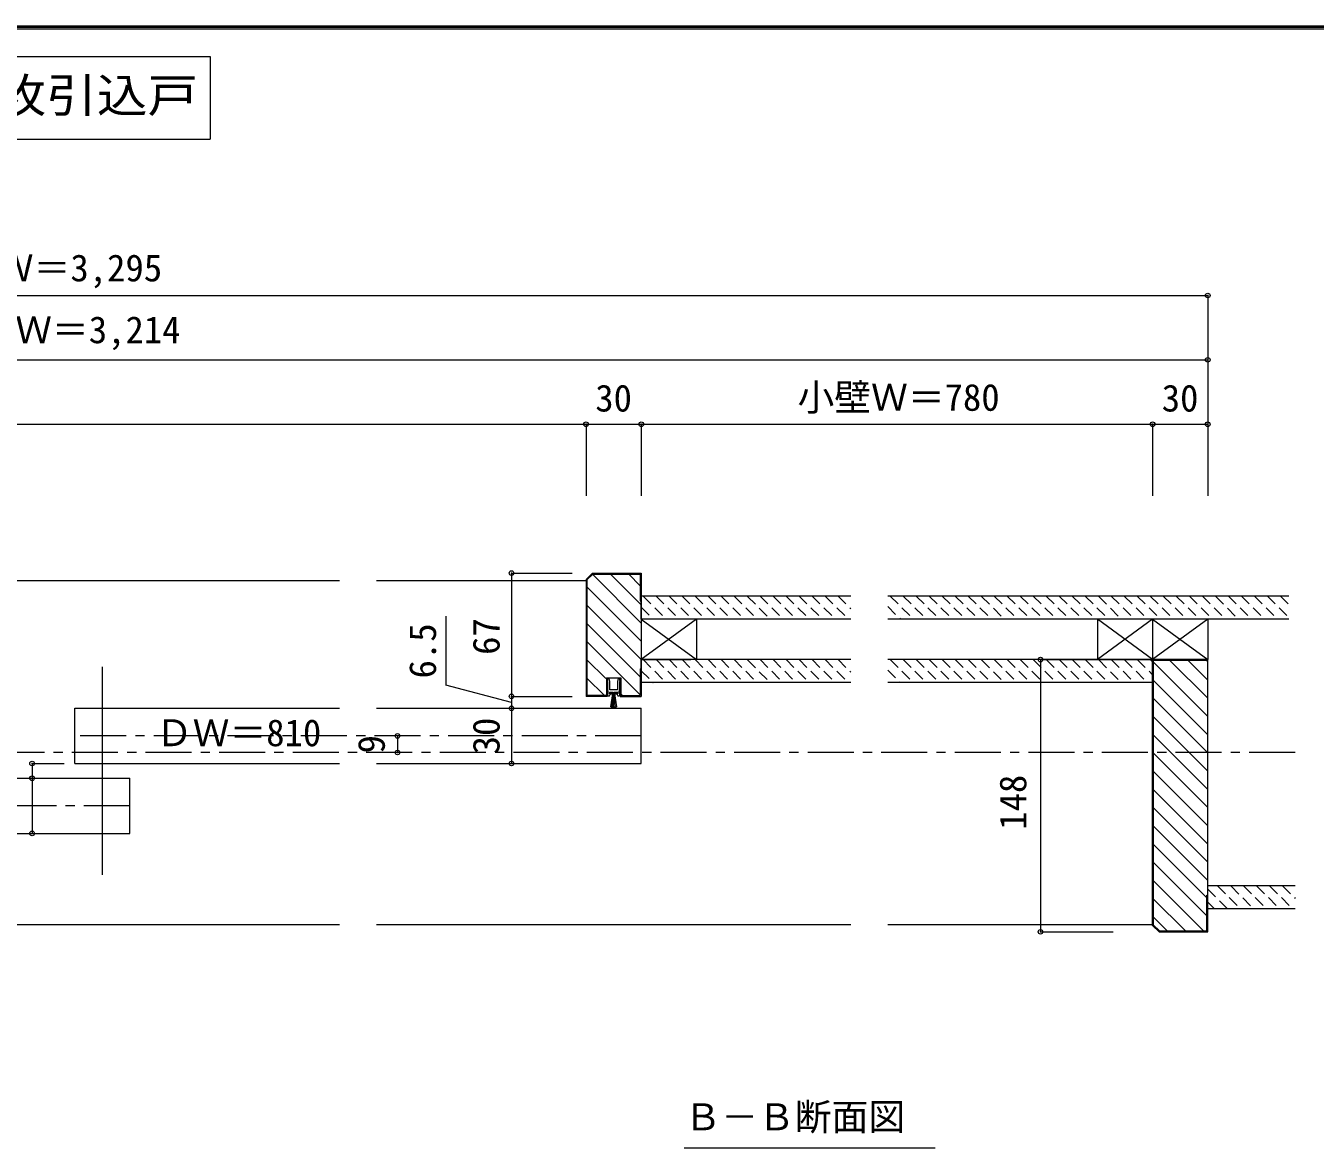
# Model space of a CAD drawing. Units: millimetres at full size, sheet at 1:5. Extents: x -957 to 993, y -689 to 708.
# Drawn here: x -100 to 601, y 98 to 708 of the extents above; entities that cross this region are included whole.
import ezdxf
from ezdxf.enums import TextEntityAlignment as Align

# ---------------------------------------------------------------- set-up
doc = ezdxf.new("R2010")
doc.units = ezdxf.units.MM
doc.header["$LTSCALE"] = 5
doc.header["$PDMODE"] = 32
doc.header["$PDSIZE"] = 2.5
for name, pattern in [('CHAIN1', [8, 5, -1, 1, -1]), ('DASHED1', [1.8, 1.2, -0.6]), ('DASHED2', [3, 2, -1])]:
    doc.linetypes.add(name, pattern=pattern)
for name, color, linetype, lineweight in [('0-A_文字', 7, 'Continuous', 9), ('0-B_寸法', 7, 'Continuous', 9), ('F-1_枠', 6, 'Continuous', 9)]:
    doc.layers.add(name, color=color, linetype=linetype, lineweight=lineweight)
doc.styles.add('ＭＳ ゴシック', font='')
doc.styles.get('ＭＳ ゴシック').set_extended_font_data('MS Gothic')

# ---------------------------------------------------------------- blocks, each defined once
blk = doc.blocks.new('4')
at = {"layer": '0-A_文字'}
for p, q in [((-7.5, 43.83), (7.5, 43.83)), ((-7.5, 43.83), (-2.5, 8.83)), ((-3.75, 43.83), (-1.25, 8.83)), ((0, 43.83), (0, 8.83)), ((3.75, 43.83), (1.25, 8.83)), ((2.5, 8.83), (7.5, 43.83)), ((-16.5, 3.83), (-16.5, 12.33)), ((-11, 5.33), (-11, 8.83)), ((-11, 8.83), (11, 8.83)), ((16.5, 12.33), (16.5, 3.83))]:
    blk.add_line(p, q, dxfattribs=at)
for points in [[(-15, 13.83), (-11.5, 13.83), (-9, 8.83), (-11.5, 8.83), (-11.5, 3.83), (-2.5, 3.83)], [(-11, 5.33), (11, 5.33), (11, 8.83)], [(2.5, 3.83), (11.5, 3.83), (11.5, 8.83), (9, 8.83), (11.5, 13.83), (15, 13.83)], [(-15.44, -33.59), (-18, -24.67), (-16.5, -24.67), (-16.5, -1.17)], [(0, -2.17), (-10.5, -2.17), (-10.5, -24.67), (-12.54, -33.51)], [(12.54, -33.51), (10.5, -24.67), (10.5, -2.17), (0, -2.17)], [(16.5, -1.17), (16.5, -24.67), (18, -24.67), (15.44, -33.59)]]:
    blk.add_lwpolyline(points, dxfattribs=at)
for centre, radius, start, end in [((-15, 12.33), 1.5, 90, 180), ((-17.83, 1.33), 2.83, 0, 61.92751), ((-17.83, 1.33), 2.83, 298.07249, 0), ((0, 2.49), 2.83, 90, 151.92751), ((0, 2.49), 2.83, 28.07249, 90), ((15, 12.33), 1.5, 0, 90), ((17.83, 1.33), 2.83, 118.07249, 180), ((17.83, 1.33), 2.83, 180, 241.92751), ((-14, -33.17), 1.5, 196.01316, 347.0113), ((14, -33.17), 1.5, 192.9887, 343.98684)]:
    blk.add_arc(centre, radius, start, end, dxfattribs=at)

msp = doc.modelspace()

# ---------------------------------------------------------------- linework, layer by layer
at = {"layer": '0-B_寸法'}
for p, q in [((-936.448, 645.897), (0.354, 645.897)), ((-744.194, 561.028), (542.805, 561.028)), ((542.805, 561.028), (542.805, 452.056)), ((-663.194, 526.028), (542.805, 526.028)), ((-663.194, 491.028), (512.805, 491.028)), ((204.805, 491.028), (234.805, 491.028)), ((204.805, 491.028), (204.805, 452.056)), ((234.805, 491.028), (512.805, 491.028)), ((234.805, 491.028), (234.805, 452.056)), ((512.805, 491.028), (542.805, 491.028)), ((512.805, 491.028), (512.805, 452.056)), ((164.238, 410.126), (197.246, 410.126)), ((164.238, 410.126), (164.238, 343.126)), ((204.805, 406.626), (204.805, 343.126)), ((208.345, 409.458), (234.805, 382.998)), ((218.077, 409.626), (234.805, 392.897)), ((227.977, 409.626), (234.305, 403.297)), ((234.305, 409.626), (234.305, 395.126)), ((234.805, 410.126), (234.805, 343.126)), ((-187.194, 406.126), (70.806, 406.126)), ((90.806, 406.126), (204.805, 406.126)), ((205.305, 406.418), (205.305, 343.626)), ((205.305, 402.598), (234.805, 373.098)), ((205.305, 392.699), (234.805, 363.199)), ((234.305, 395.126), (234.805, 395.126)), ((234.805, 385.126), (234.805, 397.626)), ((234.805, 397.626), (234.805, 385.126)), ((348.806, 397.626), (234.805, 397.626)), ((586.806, 397.626), (368.806, 397.626)), ((128.647, 386.773), (128.647, 349.259)), ((205.305, 382.799), (234.305, 353.799)), ((348.806, 385.126), (234.805, 385.126)), ((264.805, 385.126), (234.805, 363.126)), ((234.805, 385.126), (264.805, 363.126)), ((264.805, 385.126), (264.805, 363.126)), ((586.806, 385.126), (368.806, 385.126)), ((482.805, 385.126), (482.805, 363.126)), ((512.805, 363.126), (482.805, 385.126)), ((512.805, 385.126), (482.805, 363.126)), ((512.805, 385.126), (512.805, 363.126)), ((542.805, 385.126), (512.805, 363.126)), ((512.805, 385.126), (542.805, 363.126)), ((542.805, 385.126), (542.805, 363.126)), ((205.305, 372.9), (234.305, 343.9)), ((-58.194, 246.126), (-58.194, 359.126)), ((205.305, 363), (215.518, 352.788)), ((234.305, 358.126), (234.805, 358.126)), ((234.305, 358.126), (234.305, 343.626)), ((234.805, 363.126), (261.805, 363.126)), ((348.806, 363.126), (234.805, 363.126)), ((234.805, 350.626), (234.805, 363.126)), ((512.805, 363.126), (368.806, 363.126)), ((451.857, 363.126), (491.426, 363.126)), ((451.857, 363.126), (451.857, 215.126)), ((482.805, 363.126), (542.805, 363.126)), ((542.805, 363.126), (512.805, 363.126)), ((512.805, 218.626), (512.805, 363.126)), ((542.805, 362.626), (513.305, 362.626)), ((513.305, 218.833), (513.305, 362.626)), ((513.305, 361.682), (542.805, 332.182)), ((522.261, 362.626), (542.805, 342.081)), ((532.161, 362.626), (542.805, 351.981)), ((542.06, 362.626), (542.805, 361.88)), ((542.805, 215.126), (542.805, 363.126)), ((542.805, 255.126), (542.805, 363.126)), ((205.305, 353.101), (214.781, 343.626)), ((215.855, 353.126), (215.855, 343.626)), ((348.806, 350.626), (234.805, 350.626)), ((512.805, 350.626), (368.806, 350.626)), ((513.305, 351.782), (542.805, 322.282)), ((164.238, 339.723), (128.647, 349.259)), ((215.855, 343.626), (205.305, 343.626)), ((223.755, 344.55), (224.68, 343.626)), ((223.755, 343.626), (234.305, 343.626)), ((-73.194, 306.626), (-73.194, 336.626)), ((-73.194, 336.626), (70.806, 336.626)), ((90.806, 336.626), (234.806, 336.626)), ((164.238, 343.126), (197.246, 343.126)), ((164.238, 343.126), (164.238, 336.626)), ((164.238, 336.626), (197.246, 336.626)), ((164.238, 336.626), (164.238, 306.626)), ((234.806, 306.626), (234.806, 336.626)), ((513.305, 341.883), (542.805, 312.383)), ((513.305, 331.983), (542.805, 302.483)), ((513.305, 322.084), (542.805, 292.584)), ((513.305, 312.184), (542.805, 282.684)), ((-96.375, 306.626), (-96.375, 298.626)), ((-96.375, 306.626), (-78.998, 306.626)), ((-73.194, 306.626), (70.806, 306.626)), ((90.806, 306.626), (234.806, 306.626)), ((164.238, 306.626), (197.246, 306.626)), ((513.305, 302.285), (542.805, 272.785)), ((-187.194, 298.626), (-43.194, 298.626)), ((-96.375, 298.626), (-78.998, 298.626)), ((-96.375, 298.626), (-96.375, 268.626)), ((-43.194, 268.626), (-43.194, 298.626)), ((513.305, 292.385), (542.805, 262.885)), ((513.305, 282.486), (542.805, 252.986)), ((-187.194, 268.626), (-43.194, 268.626)), ((-96.375, 268.626), (-78.998, 268.626)), ((513.305, 272.586), (542.805, 243.086)), ((513.305, 262.687), (542.305, 233.687)), ((513.305, 252.787), (542.305, 223.787)), ((513.305, 242.888), (540.568, 215.626)), ((542.805, 227.626), (542.805, 240.126)), ((590.306, 240.126), (542.805, 240.126)), ((513.305, 232.988), (530.668, 215.626)), ((542.305, 235.126), (542.805, 235.126)), ((590.306, 227.626), (542.805, 227.626)), ((-187.194, 219.126), (70.806, 219.126)), ((90.806, 219.126), (348.806, 219.126)), ((368.806, 219.126), (512.805, 219.126)), ((516.305, 215.126), (512.805, 218.626)), ((513.305, 223.089), (520.769, 215.626)), ((516.513, 215.626), (513.305, 218.833)), ((451.857, 215.126), (491.426, 215.126)), ((516.305, 215.126), (542.805, 215.126)), ((394.539, 97.544), (258.112, 97.544))]:
    msp.add_line(p, q, dxfattribs=at)
at = {"layer": '0-B_寸法', "linetype": 'DASHED1'}
for p, q in [((235.81, 397.626), (248.31, 385.126)), ((242.881, 397.626), (255.381, 385.126)), ((249.952, 397.626), (262.452, 385.126)), ((257.023, 397.626), (269.523, 385.126)), ((264.094, 397.626), (276.594, 385.126)), ((271.165, 397.626), (283.665, 385.126)), ((278.236, 397.626), (290.736, 385.126)), ((285.307, 397.626), (297.807, 385.126)), ((292.596, 397.408), (304.878, 385.126)), ((299.449, 397.626), (311.949, 385.126)), ((306.521, 397.626), (319.021, 385.126)), ((313.592, 397.626), (326.092, 385.126)), ((320.663, 397.626), (333.163, 385.126)), ((327.734, 397.626), (340.234, 385.126)), ((334.805, 397.626), (347.305, 385.126)), ((341.876, 397.626), (348.806, 390.696)), ((370.16, 397.626), (382.66, 385.126)), ((377.231, 397.626), (389.731, 385.126)), ((384.302, 397.626), (396.802, 385.126)), ((391.373, 397.626), (403.873, 385.126)), ((398.444, 397.626), (410.944, 385.126)), ((405.515, 397.626), (418.015, 385.126)), ((412.587, 397.626), (425.087, 385.126)), ((419.876, 397.408), (432.158, 385.126)), ((426.729, 397.626), (439.229, 385.126)), ((433.8, 397.626), (446.3, 385.126)), ((440.871, 397.626), (453.371, 385.126)), ((447.942, 397.626), (460.442, 385.126)), ((455.013, 397.626), (467.513, 385.126)), ((462.084, 397.626), (474.584, 385.126)), ((469.155, 397.626), (481.655, 385.126)), ((476.226, 397.626), (488.726, 385.126)), ((483.515, 397.408), (495.797, 385.126)), ((490.368, 397.626), (502.868, 385.126)), ((497.439, 397.626), (509.939, 385.126)), ((504.51, 397.626), (517.01, 385.126)), ((511.582, 397.626), (524.082, 385.126)), ((518.653, 397.626), (531.153, 385.126)), ((525.724, 397.626), (538.224, 385.126)), ((532.795, 397.626), (545.295, 385.126)), ((539.866, 397.626), (552.366, 385.126)), ((547.155, 397.408), (559.437, 385.126)), ((554.008, 397.626), (566.508, 385.126)), ((561.079, 397.626), (573.579, 385.126)), ((568.15, 397.626), (580.65, 385.126)), ((575.221, 397.626), (586.806, 386.041)), ((582.292, 397.626), (586.806, 393.112)), ((234.805, 391.559), (241.239, 385.126)), ((368.806, 391.909), (375.589, 385.126)), ((235.81, 363.126), (248.31, 350.626)), ((242.881, 363.126), (255.381, 350.626)), ((249.952, 363.126), (262.452, 350.626)), ((257.023, 363.126), (269.523, 350.626)), ((264.094, 363.126), (276.594, 350.626)), ((271.165, 363.126), (283.665, 350.626)), ((278.236, 363.126), (290.736, 350.626)), ((285.307, 363.126), (297.807, 350.626)), ((292.596, 362.908), (304.878, 350.626)), ((299.449, 363.126), (311.949, 350.626)), ((306.521, 363.126), (319.021, 350.626)), ((313.592, 363.126), (326.092, 350.626)), ((320.663, 363.126), (333.163, 350.626)), ((327.734, 363.126), (340.234, 350.626)), ((334.805, 363.126), (347.305, 350.626)), ((341.876, 363.126), (348.806, 356.196)), ((370.16, 363.126), (382.66, 350.626)), ((377.231, 363.126), (389.731, 350.626)), ((384.302, 363.126), (396.802, 350.626)), ((391.373, 363.126), (403.873, 350.626)), ((398.444, 363.126), (410.944, 350.626)), ((405.515, 363.126), (418.015, 350.626)), ((412.587, 363.126), (425.087, 350.626)), ((419.876, 362.908), (432.158, 350.626)), ((426.729, 363.126), (439.229, 350.626)), ((433.8, 363.126), (446.3, 350.626)), ((440.871, 363.126), (453.371, 350.626)), ((447.942, 363.126), (460.442, 350.626)), ((455.013, 363.126), (467.513, 350.626)), ((462.084, 363.126), (474.584, 350.626)), ((469.155, 363.126), (481.655, 350.626)), ((476.226, 363.126), (488.726, 350.626)), ((483.515, 362.908), (495.797, 350.626)), ((490.368, 363.126), (502.868, 350.626)), ((497.439, 363.126), (509.939, 350.626)), ((504.51, 363.126), (512.805, 354.83)), ((511.582, 363.126), (512.805, 361.902)), ((234.805, 357.059), (241.239, 350.626)), ((368.806, 357.409), (375.589, 350.626)), ((542.805, 238.417), (553.597, 227.626)), ((548.168, 240.126), (560.668, 227.626)), ((555.457, 239.908), (567.739, 227.626)), ((562.31, 240.126), (574.81, 227.626)), ((569.381, 240.126), (581.881, 227.626)), ((576.452, 240.126), (588.952, 227.626)), ((583.523, 240.126), (590.306, 233.343)), ((542.805, 231.346), (546.526, 227.626))]:
    msp.add_line(p, q, dxfattribs=at)
at = {"layer": '0-B_寸法', "linetype": 'DASHED2'}
for p, q in [((512.805, 306.626), (512.805, 336.626)), ((512.805, 268.626), (512.805, 298.626)), ((512.805, 230.626), (512.805, 260.626))]:
    msp.add_line(p, q, dxfattribs=at)
at = {"layer": '0-B_寸法', "linetype": 'CHAIN1'}
for p, q in [((234.806, 321.626), (-73.194, 321.626)), ((590.306, 312.626), (-746.525, 312.626)), ((-43.194, 283.626), (-351.194, 283.626))]:
    msp.add_line(p, q, dxfattribs=at)
at = {"layer": '0-B_寸法', "color": 4}
msp.add_line((102.275, 321.626), (102.275, 312.626), dxfattribs=at)
at = {"layer": '0-B_寸法'}
for points in [[(-936.448, 690.897), (0.354, 690.897), (0.354, 645.897)], [(204.805, 406.626), (208.305, 410.126), (234.805, 410.126)], [(205.305, 406.418), (208.513, 409.626), (234.305, 409.626)], [(216.355, 353.126), (216.355, 343.126), (204.805, 343.126)], [(215.855, 353.126), (223.755, 353.126), (223.755, 343.626)], [(223.255, 353.126), (223.255, 343.126), (234.805, 343.126)], [(516.513, 215.626), (542.305, 215.626), (542.305, 235.126)]]:
    msp.add_lwpolyline(points, dxfattribs=at)
for p in [(542.805, 561.028), (542.805, 526.028), (204.805, 491.028), (234.805, 491.028), (512.805, 491.028), (542.805, 491.028), (164.238, 410.126), (451.857, 363.126), (164.238, 343.126), (164.238, 336.626), (102.275, 321.626), (102.275, 312.626), (-96.375, 306.626), (164.238, 306.626), (-96.375, 298.626), (-96.375, 268.626), (451.857, 215.126)]:
    msp.add_point(p, dxfattribs=at)
at = {"layer": 'F-1_枠'}
for p, q in [((-957.218, 707.602), (992.782, 707.602)), ((-957.218, 706.769), (992.782, 706.769)), ((-957.218, 705.935), (992.782, 705.935))]:
    msp.add_line(p, q, dxfattribs=at)

# ---------------------------------------------------------------- block references
at = {"layer": '0-B_寸法', "xscale": -0.2, "yscale": 0.2, "rotation": 180}
msp.add_blockref('4', (219.805, 346.191), dxfattribs=at)

# ---------------------------------------------------------------- texts
at = {"layer": '0-B_寸法', "style": 'ＭＳ ゴシック', "width": 1.1}
msp.add_text('Ｌ字開口\u3000レールタイプ\u3000固定枠【L】片引戸（170巾）＋【R】３枚引込戸', height=18.33, dxfattribs=at).set_placement((-927.321, 655.158), align=Align.BOTTOM_LEFT)
at = {"layer": '0-B_寸法', "style": 'ＭＳ ゴシック'}
for s, p in [('枠外Ｗ＝3,295', (-155.533, 564.299)), ('鴨居芯Ｗ＝3,214', (-165.533, 530.665)), ('30', (209.805, 493.528)), ('小壁Ｗ＝780', (319.756, 493.941)), ('30', (517.805, 493.528)), ('ＤＷ＝810', (-29.072, 311.626)), ('Ｂ－Ｂ断面図', (258.305, 102.868))]:
    msp.add_text(s, height=14.66, dxfattribs=at).set_placement(p, align=Align.BOTTOM_LEFT)
for s, p in [('6.5', (127.628, 352.864)), ('67', (162.196, 365.682)), ('30', (162.196, 311.626)), ('9', (99.775, 312.126)), ('148', (448.588, 270.626))]:
    msp.add_text(s, height=14.66, rotation=90, dxfattribs=at).set_placement(p, align=Align.BOTTOM_LEFT)

doc.saveas('drawing.dxf')
